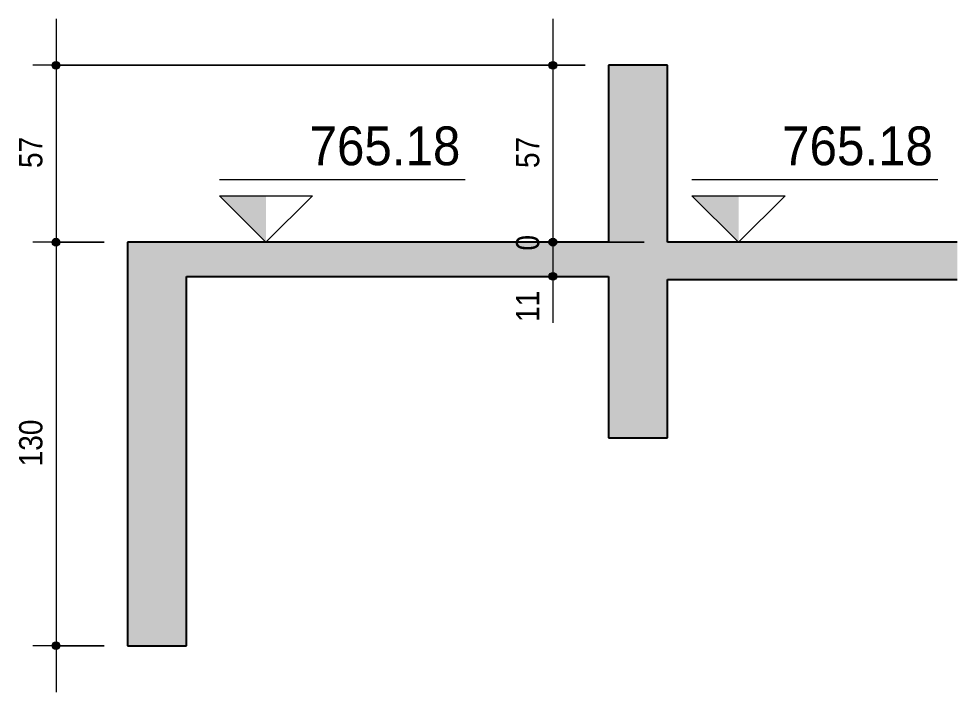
# Model space of a CAD drawing. Header units: centimetres. Extents: x -2136 to 34701, y -1430 to 84208.
# Drawn here: x 27497.4 to 27799.7, y 76373 to 76590 of the extents above; entities that cross this region are included whole.
import ezdxf

# ---------------------------------------------------------------- set-up
doc = ezdxf.new("R2010")
doc.units = ezdxf.units.CM
for name, color, linetype, lineweight in [('A-ANNO-DIMS', 7, 'Continuous', 9), ('A-ANNO-DIMS-50', 7, 'Continuous', 9), ('A-FLOR', 7, 'Continuous', 18), ('G-ANNO-DIMS', 7, 'Continuous', 9), ('S-BEAM', 7, 'Continuous', 18)]:
    doc.layers.add(name, color=color, linetype=linetype, lineweight=lineweight)
doc.styles.add('Fira Sans', font='FiraSans-Regular.ttf', dxfattribs={"width": 0.95, "height": 12.5})
doc.styles.add('Fira Sans_2', font='FiraSans-Regular.ttf', dxfattribs={"width": 0.9, "height": 7.5})
doc.dimstyles.new('PED_R80_1_5mm_ACIMA_As_ESQ__R00_2', dxfattribs={"dimscale": 30.48, "dimtxt": 10.229846, "dimasz": 0.328084, "dimexe": 0.246063, "dimexo": 0.246063, "dimgap": 0.049213, "dimtad": 1, "dimdec": 1, "dimrnd": 0.5, "dimdsep": 46, "dimtxsty": 'Fira Sans_2', "dimblk1": 'DOTSMALL', "dimblk2": 'DOTSMALL', "dimsah": 1, "dimcen": 0.09, "dimdle": 0.492126, "dimazin": 0, "dimtfac": 1, "dimtdec": 4, "dimtix": 1, "dimtmove": 2, "dimatfit": 3, "dimfxl": 1, "dimtvp": 1, "dimtolj": 1, "dimtzin": 0, "dimarcsym": 2})
doc.dimstyles.new('PED_R80_1_5mm_ACIMA_As_ESQ__R00_4', dxfattribs={"dimscale": 30.48, "dimtxt": 10.229846, "dimasz": 0.328084, "dimexe": 0.246063, "dimexo": 0.246063, "dimgap": 0.049213, "dimtad": 1, "dimdec": 1, "dimrnd": 0.5, "dimdsep": 46, "dimtxsty": 'Fira Sans_2', "dimblk1": 'DOTSMALL', "dimblk2": 'DOTSMALL', "dimsah": 1, "dimcen": 0.09, "dimdle": 0.492126, "dimazin": 0, "dimtfac": 1, "dimtdec": 4, "dimtix": 1, "dimtmove": 0, "dimatfit": 3, "dimfxl": 1, "dimtvp": 1, "dimtolj": 1, "dimtzin": 0, "dimarcsym": 2})

# ---------------------------------------------------------------- blocks, each defined once
blk = doc.blocks.new('Elevações de ponto - SIMBOLO DE NÍVEL-CORTE-2219088-CT 005 K - CORTE C-C')
at = {"layer": 'G-ANNO-DIMS'}
blk.add_hatch(color=256, dxfattribs=at).paths.add_polyline_path([(-1764.64, 76533), (-1764.64, 76518), (-1779.64, 76533)], flags=0)
for p, q in [((-1700.45, 76538.1), (-1779.64, 76538.1)), ((-1764.64, 76518), (-1779.64, 76533)), ((-1779.64, 76533), (-1749.64, 76533)), ((-1749.64, 76533), (-1764.64, 76518))]:
    blk.add_line(p, q, dxfattribs=at)
blk = doc.blocks.new('DIMBLOCK792-CT 005 K - CORTE C-C')
at = {"layer": 'A-ANNO-DIMS-50', "true_color": 0x000032}
h = blk.add_hatch(color=178, dxfattribs=at)
edge = h.paths.add_edge_path(flags=0)
edge.add_arc((27669.43, 76575), 1.25, 0, 360)
h = blk.add_hatch(color=178, dxfattribs=at)
edge = h.paths.add_edge_path(flags=0)
edge.add_arc((27669.43, 76518), 1.25, 0, 360)
at = {"layer": 'A-ANNO-DIMS-50', "color": 178, "true_color": 0x000032}
for p, q in [((27669.43, 76590), (27669.43, 76518)), ((27679.87, 76575), (27661.93, 76575)), ((27669.43, 76575), (27679.87, 76575)), ((27698.87, 76518), (27661.93, 76518)), ((27669.43, 76518), (27698.87, 76518))]:
    blk.add_line(p, q, dxfattribs=at)
for centre in [(27669.43, 76575), (27669.43, 76518)]:
    blk.add_circle(centre, 1.25, dxfattribs=at)
at = {"layer": 'A-ANNO-DIMS-50', "color": 0, "insert": (27657.54, 76541.91), "char_height": 7.5, "width": 11.0168, "attachment_point": 1, "rotation": 90, "line_spacing_factor": 1.049215, "style": 'Fira Sans_2'}
blk.add_mtext('57', dxfattribs=at)
blk = doc.blocks.new('_DotSmall')
at = {"color": 0, "linetype": 'ByBlock', "const_width": 0.5}
blk.add_lwpolyline([(-0.0625, 0, 1), (0.0625, 0, 1)], format="xyb", close=True, dxfattribs=at)
blk = doc.blocks.new('DIMBLOCK793-CT 005 K - CORTE C-C')
at = {"layer": 'A-ANNO-DIMS-50', "true_color": 0x000032}
h = blk.add_hatch(color=178, dxfattribs=at)
edge = h.paths.add_edge_path(flags=0)
edge.add_arc((27669.43, 76518), 1.25, 0, 360)
h = blk.add_hatch(color=178, dxfattribs=at)
edge = h.paths.add_edge_path(flags=0)
edge.add_arc((27669.43, 76518), 1.25, 0, 360)
at = {"layer": 'A-ANNO-DIMS-50', "color": 178, "true_color": 0x000032}
for p, q in [((27698.87, 76518), (27661.93, 76518)), ((27663.7, 76518), (27676.93, 76518)), ((27669.43, 76518), (27663.7, 76518)), ((27669.43, 76518), (27669.43, 76518)), ((27669.43, 76518), (27698.87, 76518))]:
    blk.add_line(p, q, dxfattribs=at)
blk.add_circle((27669.43, 76518), 1.25, dxfattribs=at)
blk.add_circle((27669.43, 76518), 1.25, dxfattribs=at)
at = {"layer": 'A-ANNO-DIMS-50', "color": 0, "insert": (27657.54, 76515.31), "char_height": 7.5, "width": 6.4527, "attachment_point": 1, "rotation": 90, "line_spacing_factor": 1.049215, "style": 'Fira Sans_2'}
blk.add_mtext('0', dxfattribs=at)
blk = doc.blocks.new('DIMBLOCK794-CT 005 K - CORTE C-C')
at = {"layer": 'A-ANNO-DIMS-50', "true_color": 0x000032}
h = blk.add_hatch(color=178, dxfattribs=at)
edge = h.paths.add_edge_path(flags=0)
edge.add_arc((27669.43, 76518), 1.25, 0, 360)
h = blk.add_hatch(color=178, dxfattribs=at)
edge = h.paths.add_edge_path(flags=0)
edge.add_arc((27669.43, 76507), 1.25, 0, 360)
at = {"layer": 'A-ANNO-DIMS-50', "color": 178, "true_color": 0x000032}
for p, q in [((27663.7, 76518), (27676.93, 76518)), ((27669.43, 76518), (27663.7, 76518)), ((27669.43, 76518), (27669.43, 76492)), ((27663.7, 76507), (27676.93, 76507)), ((27669.43, 76507), (27663.7, 76507))]:
    blk.add_line(p, q, dxfattribs=at)
for centre in [(27669.43, 76518), (27669.43, 76507)]:
    blk.add_circle(centre, 1.25, dxfattribs=at)
at = {"layer": 'A-ANNO-DIMS-50', "color": 0, "insert": (27657.54, 76492.33), "char_height": 7.5, "width": 10.0725, "attachment_point": 1, "rotation": 90, "line_spacing_factor": 1.049215, "style": 'Fira Sans_2'}
blk.add_mtext('11', dxfattribs=at)
blk = doc.blocks.new('DIMBLOCK795-CT 005 K - CORTE C-C')
at = {"layer": 'A-ANNO-DIMS-50', "true_color": 0x000032}
h = blk.add_hatch(color=178, dxfattribs=at)
edge = h.paths.add_edge_path(flags=0)
edge.add_arc((27509.37, 76575), 1.25, 0, 360)
h = blk.add_hatch(color=178, dxfattribs=at)
edge = h.paths.add_edge_path(flags=0)
edge.add_arc((27509.37, 76518), 1.25, 0, 360)
at = {"layer": 'A-ANNO-DIMS-50', "color": 178, "true_color": 0x000032}
for p, q in [((27509.37, 76590), (27509.37, 76518)), ((27679.87, 76575), (27501.87, 76575)), ((27509.37, 76575), (27679.87, 76575)), ((27524.87, 76518), (27501.87, 76518)), ((27509.37, 76518), (27524.87, 76518))]:
    blk.add_line(p, q, dxfattribs=at)
for centre in [(27509.37, 76575), (27509.37, 76518)]:
    blk.add_circle(centre, 1.25, dxfattribs=at)
at = {"layer": 'A-ANNO-DIMS-50', "color": 0, "insert": (27497.48, 76541.91), "char_height": 7.5, "width": 11.0168, "attachment_point": 1, "rotation": 90, "line_spacing_factor": 1.049215, "style": 'Fira Sans_2'}
blk.add_mtext('57', dxfattribs=at)
blk = doc.blocks.new('DIMBLOCK796-CT 005 K - CORTE C-C')
at = {"layer": 'A-ANNO-DIMS-50', "true_color": 0x000032}
h = blk.add_hatch(color=178, dxfattribs=at)
edge = h.paths.add_edge_path(flags=0)
edge.add_arc((27509.37, 76518), 1.25, 0, 360)
h = blk.add_hatch(color=178, dxfattribs=at)
edge = h.paths.add_edge_path(flags=0)
edge.add_arc((27509.37, 76388), 1.25, 0, 360)
at = {"layer": 'A-ANNO-DIMS-50', "color": 178, "true_color": 0x000032}
for p, q in [((27524.87, 76518), (27501.87, 76518)), ((27509.37, 76518), (27509.37, 76373)), ((27509.37, 76518), (27524.87, 76518)), ((27524.87, 76388), (27501.87, 76388)), ((27509.37, 76388), (27524.87, 76388))]:
    blk.add_line(p, q, dxfattribs=at)
for centre in [(27509.37, 76518), (27509.37, 76388)]:
    blk.add_circle(centre, 1.25, dxfattribs=at)
at = {"layer": 'A-ANNO-DIMS-50', "color": 0, "insert": (27497.48, 76445.79), "char_height": 7.5, "width": 17.312, "attachment_point": 1, "rotation": 90, "line_spacing_factor": 1.049215, "style": 'Fira Sans_2'}
blk.add_mtext('130', dxfattribs=at)

msp = doc.modelspace()

# ---------------------------------------------------------------- hatches: boundary and pattern name
at = {"layer": 'A-FLOR', "true_color": 0xa6a6a6}
for points in [[(27687.37, 76507), (27687.37, 76518), (27551.37, 76518), (27551.37, 76507)], [(27799.69, 76506), (27799.69, 76518), (27706.37, 76518), (27706.37, 76506)]]:
    msp.add_hatch(color=253, dxfattribs=at).paths.add_polyline_path(points, flags=0)
at = {"layer": 'S-BEAM', "true_color": 0xa6a6a6}
for points in [[(27687.37, 76455), (27706.37, 76455), (27706.37, 76575), (27687.37, 76575), (27687.37, 76507)], [(27551.37, 76388), (27551.37, 76518), (27532.37, 76518), (27532.37, 76388)]]:
    msp.add_hatch(color=253, dxfattribs=at).paths.add_polyline_path(points, flags=0)

# ---------------------------------------------------------------- linework, layer by layer
at = {"layer": 'A-FLOR', "lineweight": 25}
for p, q in [((27687.37, 76518), (27551.37, 76518)), ((27799.69, 76518), (27706.37, 76518)), ((27551.37, 76507), (27687.37, 76507)), ((27706.37, 76506), (27799.69, 76506))]:
    msp.add_line(p, q, dxfattribs=at)
at = {"layer": 'S-BEAM', "lineweight": 25}
for p, q in [((27706.37, 76575), (27687.37, 76575)), ((27687.37, 76575), (27687.37, 76518)), ((27706.37, 76518), (27706.37, 76575)), ((27551.37, 76518), (27532.37, 76518)), ((27532.37, 76518), (27532.37, 76388)), ((27551.37, 76388), (27551.37, 76507)), ((27687.37, 76507), (27687.37, 76455)), ((27706.37, 76455), (27706.37, 76506)), ((27687.37, 76455), (27706.37, 76455)), ((27532.37, 76388), (27551.37, 76388))]:
    msp.add_line(p, q, dxfattribs=at)

# ---------------------------------------------------------------- block references
at = {"layer": 'G-ANNO-DIMS'}
for p in [(29341.63, 0), (29493.87, 0)]:
    msp.add_blockref('Elevações de ponto - SIMBOLO DE NÍVEL-CORTE-2219088-CT 005 K - CORTE C-C', p, dxfattribs=at)

# ---------------------------------------------------------------- texts
at = {"layer": 'G-ANNO-DIMS', "char_height": 12.5, "width": 56.2613, "attachment_point": 1, "line_spacing_factor": 1.049215, "style": 'Fira Sans'}
for insert in [(27591.05, 76555.31), (27743.29, 76555.31)]:
    msp.add_mtext('765.18', dxfattribs=dict(at, insert=insert))

# ---------------------------------------------------------------- dimensions: what is measured, and where the dimension line sits
at = {"layer": 'A-ANNO-DIMS', "color": 178, "true_color": 0x000032}
for base, p1, p2, override, picture, middle in [((27509.37, 76518), (27687.37, 76575), (27532.37, 76518), {"dimpost": '<>', "dimfxl": 165.148418}, 'DIMBLOCK795-CT 005 K - CORTE C-C', (27504.05, 76546.5)), ((27669.43, 76518), (27687.37, 76575), (27706.37, 76518), {"dimpost": '<>', "dimfxl": 60.083276}, 'DIMBLOCK792-CT 005 K - CORTE C-C', (27664.11, 76546.5)), ((27509.37, 76388), (27532.37, 76518), (27532.37, 76388), {"dimpost": '<>', "dimfxl": 130}, 'DIMBLOCK796-CT 005 K - CORTE C-C', (27504.05, 76453))]:
    dim = msp.add_linear_dim(base=base, p1=p1, p2=p2, angle=90, dimstyle='PED_R80_1_5mm_ACIMA_As_ESQ__R00_4', override=override, dxfattribs=at)
    dim.commit()
    dim.dimension.update_dxf_attribs({"geometry": picture, "text_midpoint": middle})
dim = msp.add_linear_dim(base=(27671.2, 76518), p1=(27706.37, 76518), p2=(27671.2, 76518), dimstyle='PED_R80_1_5mm_ACIMA_As_ESQ__R00_4', override={"dimpost": '<>', "dimfxl": 35.17533}, dxfattribs=at)
dim.commit()
dim.dimension.update_dxf_attribs({"geometry": 'DIMBLOCK793-CT 005 K - CORTE C-C', "text_midpoint": (27688.78, 76523.32)})
dim = msp.add_linear_dim(base=(27669.43, 76507), p1=(27671.2, 76518), p2=(27671.2, 76507), angle=90, dimstyle='PED_R80_1_5mm_ACIMA_As_ESQ__R00_2', override={"dimpost": '<>', "dimfxl": 11}, dxfattribs=at)
dim.commit()
dim.dimension.update_dxf_attribs({"geometry": 'DIMBLOCK794-CT 005 K - CORTE C-C', "text_midpoint": (27662.54, 76497.36), "dimtype": 160, "text_rotation": 90})

doc.saveas('drawing.dxf')
